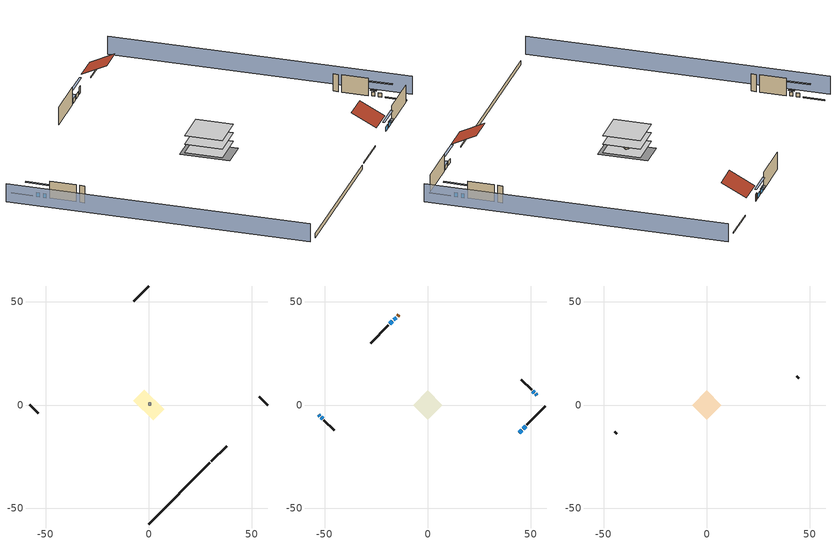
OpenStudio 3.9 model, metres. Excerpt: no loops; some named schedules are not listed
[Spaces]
crawlspace - vented 1
 floor foundation (Slab1 construction): -7.42,2.12 -2.12,7.42 7.42,-2.12 2.12,-7.42 z-0.91
 wall outside (RimJoist1 construction): 30.35,-27.34 37.7,-19.99 z0.3:0.61
 wall outside (RimJoist2 construction): -57.68,0 -53.59,-4.09 z0.3:0.61
 wall outside (RimJoist3 construction): 0,57.68 -7.35,50.34 z0.3:0.61
 wall outside (RimJoist4 construction): 57.68,0 53.59,4.09 z0.3:0.61
 wall foundation (FoundationWall1 construction): 0,-57.68 29.69,-28 z-0.91:0.3
central ac and furnace airloop ret air space
 floor adiabatic (AdiabaticConst): 0,0 0,1 1,1 1,0 z0
 wall adiabatic (AdiabaticConst): 0,1 0,0 1,0 1,1 0,1 z0:1
 ceiling adiabatic (AdiabaticConst): 1,0 1,1 0,1 0,0 z1
conditioned space 1
 floor to crawlspace - vented 1 (Floor1 construction): -7.11,0 0,7.11 7.11,0 0,-7.11 z0.3
 floor adiabatic (AdiabaticFloorConstruction): -7.11,0 0,7.11 7.11,0 0,-7.11 z2.74
 wall outside (Wall1 construction): 48.06,-9.63 57.03,-0.66 z0.3:5.18
 wall outside (Wall2 construction): -50.35,-7.34 -45.36,-12.32 z0.3:5.18
 wall outside (Wall3 construction): -19.04,38.64 -27.74,29.94 z0.3:5.18
 wall outside (Wall4 construction): 50.35,7.34 45.36,12.32 z0.3:5.18
 wall outside (AdiabaticWallConstruction): 44.33,-13.36 45.54,-12.15 / 46.19,-11.49 47.4,-10.28 / -17.13,40.55 -18.38,39.3 z0.3:1.46; -52.93,-4.75 -52.3,-5.39 / -51.64,-6.04 -51,-6.68 / 52.93,4.75 52.3,5.39 / 51.64,6.04 51,6.68 z0.3:1.53; -15.28,42.4 -16.47,41.21 z0.3:1.43
 wall outside (AdiabaticWallConstruction 1): -13.98,43.7 -14.63,43.06 z0.3:2.34
 window (WindowConstruction): 44.33,-13.36 45.54,-12.15 z0.3:1.46
 window (WindowConstruction 1): 46.19,-11.49 47.4,-10.28 z0.3:1.46
 window (WindowConstruction 2): -52.93,-4.75 -52.3,-5.39 z0.3:1.52
 window (WindowConstruction 3): -51.64,-6.04 -51,-6.68 z0.3:1.52
 window (WindowConstruction 4): -15.29,42.4 -16.47,41.21 z0.3:1.43
 window (WindowConstruction 5): -17.13,40.55 -18.38,39.3 z0.3:1.46
 window (WindowConstruction 6): 52.93,4.75 52.3,5.39 z0.3:1.52
 window (WindowConstruction 7): 51.64,6.04 51,6.68 z0.3:1.52
 door (Door): -13.98,43.7 -14.63,43.06 z0.3:2.34
 ceiling adiabatic (AdiabaticFloorConstruction): 0,-7.11 7.11,0 0,7.11 -7.11,0 z2.74
attic - vented 1
 floor to conditioned space 1 (Floor2 construction Reversed): -7.11,0 0,7.11 7.11,0 0,-7.11 z5.18
 wall outside (Wall5 construction): -44.71,-12.98 -43.69,-14 z0.3:5.18
 wall outside (Wall6 construction): 44.71,12.98 43.69,14 z0.3:5.18
 roof outside (Roof1 construction): 43.67,-14.01,5.18 38.91,-9.26,8.55 33.59,-14.58,8.55 38.35,-19.33,5.18
 roof outside (Roof2 construction): -13.33,44.36,5.18 -8.57,39.6,8.55 -3.25,44.92,8.55 -8.01,49.68,5.18
shading: 60.92,3.23 3.23,60.92 / -60.92,-3.23 -3.23,-60.92 z0:5.18; 47.48,-10.21 42.39,-15.3 42.82,-15.73 47.91,-10.64 z4.21; 47.62,-10.07 45.98,-11.71 46.41,-12.14 48.05,-10.5 z1.77; -50.36,-7.33 -54.87,-2.81 -55.3,-3.24 -50.79,-7.76 z4.27; -50.79,-6.9 -51.86,-5.83 -52.29,-6.26 -51.22,-7.33 z1.83; -18.41,39.27 -13.35,44.34 -13.78,44.77 -18.84,39.7 z4.18; -18.6,39.09 -16.91,40.77 -17.35,41.2 -19.03,39.52 z1.77; 50.36,7.33 54.87,2.81 55.3,3.24 50.79,7.76 z4.27; 50.79,6.9 51.86,5.83 52.29,6.26 51.22,7.33 z1.83
[Site]
Portland Intl Arpt_OR: Latitude {deg}=45.59; Longitude {deg}=-122.6; Time Zone {hr}=-8; Elevation {m}=33; Terrain=Suburbs; Keep Site Location Information=Yes
[Site:GroundTemperature:Shallow]
10.2558, 8.96328, 8.85977, 9.47314, 11.9355, 14.3863, 16.5111, 17.8571, 17.9714, 16.8767, 14.8061, 12.4304
[Site:WaterMainsTemperature]
Calculation Method=Schedule; Temperature Schedule=mains temperature schedule
[Building]
Building 1
[Material] Roughness=Rough
Name | Thickness {m} | Conductivity {W/m-K} | Density {kg/m3} | Specific Heat {J/kg-K} | Thermal Absorptance | Solar Absorptance | Visible Absorptance
asphalt or fiberglass shingles | 0.00635 | 0.162714 | 1121.4 | 1465.45 | 0.9 | 0.85 | 0.85
roof rigid ins | 0.00281632 | 0.029427 | 32.04 | 1214.23 | 0.9 | 0.7 | 0.7
osb sheathing 0.5 in. | 0.0127 | 0.115458 | 512.64 | 1214.23 | 0.9 | 0.6 | 0.6
wood siding | 0.0254 | 0.102417 | 544.68 | 1172.36 | 0.9 | 0.85 | 0.85
osb sheathing 0.5 in. 1 | 0.0127 | 0.115458 | 512.64 | 1214.23 | 0.9 | 0.7 | 0.7
wall stud and cavity | 0.1397 | 0.550994 | 139.0536 | 1170.24 | 0.9 | 0.7 | 0.7
gypsum board | 0.0127 | 0.160291 | 801 | 837.4 | 0.9 | 0.6 | 0.6
wall stud and cavity 1 | 0.1397 | 0.727959 | 139.0536 | 1170.24 | 0.9 | 0.6 | 0.6
rim joist stud and cavity | 0.0508 | 0.178688 | 50.32683 | 1063.81 | 0.9 | 0.6 | 0.6
floor stud and cavity | 0.1397 | 0.923637 | 92.3553 | 1139.71 | 0.9 | 0.7 | 0.7
osb sheathing 0.75 in. | 0.01905 | 0.115458 | 512.64 | 1214.23 | 0.9 | 0.7 | 0.7
floor covering | 0.0127 | 0.0433444 | 54.468 | 1339.84 | 0.9 | 0.6 | 0.6
ceiling stud and cavity | 0.0889 | 1.05181 | 20.9862 | 1087.66 | 0.9 | 0.7 | 0.7
gypsum board 1 | 0.00254 | 0.160291 | 801 | 837.4 | 0.9 | 0.6 | 0.6
concrete 8.0 in. | 0.2032 | 1.803125 | 2242.8 | 837.4 | 0.9 | 0.7 | 0.7
soil 0.5 in. | 0.0127 | 1.3848 | 1842.3 | 418.7 | 0.9 | 0.7 | 0.7
wood siding 1; wood siding 2 | 0.0254 | 0.102417 | 544.68 | 1172.36
wall rigid ins; floor rigid ins | 0.512978 | 0.029427 | 32.04 | 1214.23 | 0.9 | 0.7 | 0.7
wall stud and cavity 2 | 0.0889 | 0.380278 | 52.3479 | 1209.89 | 0.9 | 0.7 | 0.7
door material | 0.04445 | 0.0612267 | 512.64 | 1214.23 | 0.9 | 0.7 | 0.7
floor stud and cavity 1 | 0.1397 | 1.75129 | 37.0049 | 1207.88 | 0.9 | 0.7 | 0.7
wall stud and cavity 3 | 0.0889 | 0.391764 | 83.0341 | 1211.67 | 0.9 | 0.7 | 0.7
furniture material conditioned space 1 | 0.1524 | 0.115458 | 640.8 | 1214.23 | 0.9 | 0.6 | 0.6
[Construction]
Roof1 construction; Roof2 construction: asphalt or fiberglass shingles, roof rigid ins, osb sheathing 0.5 in.
Wall1 construction; Wall2 construction; Wall3 construction; Wall4 construction: wood siding, osb sheathing 0.5 in. 1, wall stud and cavity, gypsum board
Wall5 construction; Wall6 construction: wood siding, osb sheathing 0.5 in. 1, wall stud and cavity 1
RimJoist1 construction; RimJoist2 construction; RimJoist3 construction; RimJoist4 construction: wood siding, rim joist stud and cavity
Floor1 construction: floor stud and cavity, osb sheathing 0.75 in., floor covering
Floor2 construction Reversed: gypsum board 1, ceiling stud and cavity
FoundationWall1 construction: concrete 8.0 in.
Slab1 construction: soil 0.5 in.
WindowConstruction; WindowConstruction 1; WindowConstruction 2; WindowConstruction 3; WindowConstruction 4; WindowConstruction 5; WindowConstruction 6; WindowConstruction 7: WindowMaterial
AdiabaticWallConstruction: wood siding 1, wall rigid ins, wall stud and cavity 2, gypsum board
Door: door material
AdiabaticWallConstruction 1: wood siding 2, wall rigid ins, wall stud and cavity 2, gypsum board
AdiabaticFloorConstruction: floor stud and cavity 1, floor rigid ins, osb sheathing 0.75 in., floor covering
PartitionWallConstruction: gypsum board, wall stud and cavity 3, gypsum board
furniture construction conditioned space 1: furniture material conditioned space 1
AdiabaticConst: Adiabatic
[WindowMaterial:SimpleGlazingSystem]
WindowMaterial: U-Factor {W/m2-K}=4.76952; Solar Heat Gain Coefficient=0.63
[Material:NoMass]
Adiabatic: Roughness=Rough; Thermal Resistance {m2-K/W}=176.1
[ThermalZone] Multiplier=1; Use Ideal Air Loads=No
Name | Volume {m3} | Thermostat
conditioned space | 493.619 | conditioned space temperature setpoint
attic - vented | 75.9013
crawlspace - vented | 123.405
central ac and furnace airloop ret air zone | 1
[Sizing:Zone] Zone Cooling Design Supply Air Temperature Input Method=SupplyAirTemperature; Zone Cooling Design Supply Air Temperature {C}=14; Zone Cooling Design Supply Air Temperature Difference {deltaC}=11.11; Zone Heating Design Supply Air Temperature Input Method=SupplyAirTemperature; Zone Heating Design Supply Air Temperature {C}=40; Zone Heating Design Supply Air Temperature Difference {deltaC}=11.11; Zone Cooling Design Supply Air Humidity Ratio {kg-H2O/kg-air}=0.0085; Zone Heating Design Supply Air Humidity Ratio {kg-H2O/kg-air}=0.008; Cooling Design Air Flow Method=DesignDay; Heating Design Air Flow Method=DesignDay; Account for Dedicated Outdoor Air System=No; Dedicated Outdoor Air System Control Strategy=NeutralSupplyAir; Dedicated Outdoor Air Low Setpoint Temperature for Design {C}=autosize; Dedicated Outdoor Air High Setpoint Temperature for Design {C}=autosize; Zone Load Sizing Method=Sensible Load Only No Latent Load; Zone Latent Cooling Design Supply Air Humidity Ratio Input Method=HumidityRatioDifference; Zone Cooling Design Supply Air Humidity Ratio Difference {kgWater/kgDryAir}=0.005; Zone Latent Heating Design Supply Air Humidity Ratio Input Method=HumidityRatioDifference; Zone Humidification Design Supply Air Humidity Ratio Difference {kgWater/kgDryAir}=0.005; Sizing Option=Coincident
attic - vented; crawlspace - vented; central ac and furnace airloop ret air zone
[Space]
Name | Thermal Zone | Volume {m3}
conditioned space 1 | conditioned space | 493.619
attic - vented 1 | attic - vented | 75.9013
crawlspace - vented 1 | crawlspace - vented | 123.405
central ac and furnace airloop ret air space | central ac and furnace airloop ret air zone
[ThermostatSetpoint:DualSetpoint]
conditioned space temperature setpoint: Heating Setpoint Temperature Schedule=heating setpoint; Cooling Setpoint Temperature Schedule=cooling setpoint; Temperature Difference Between Cutout And Setpoint {deltaC}=0
[Foundation:Kiva]
Foundation Kiva 1: Initial Indoor Air Temperature {C}=8.58325; Wall Height Above Grade {m}=0.3048; Wall Depth Below Slab {m}=0.2032
[Foundation:Kiva:Settings]
Soil Conductivity {W/m-K}=1.3848; Soil Density {kg/m3}=1842.3; Soil Specific Heat {J/kg-K}=418.7; Ground Solar Absorptivity=0.9; Ground Thermal Absorptivity=0.9; Ground Surface Roughness {m}=0.03; Far-Field Width {m}=40; Deep-Ground Boundary Condition=ZeroFlux; Deep-Ground Depth {m}=40; Minimum Cell Dimension {m}=0.2; Maximum Cell Growth Coefficient=3; Simulation Timestep=Timestep
[SurfaceProperty:ExposedFoundationPerimeter]
Slab1: Exposed Perimeter Calculation Method=TotalExposedPerimeter; Total Exposed Perimeter {m}=41.9862
[SurfaceProperty:IncidentSolarMultiplier] Incident Solar Multiplier=1; Incident Solar Multiplier Schedule=trans schedule winter=0.85 summer=0.7
Window1; Window2; Window3; Window4; Window5; Window6; Window7; Window8
[InternalMass:Definition] Design Level Calculation Method=SurfaceArea
Name | Construction | Surface Area {m2}
partition wall mass | PartitionWallConstruction | 202.436
furniture mass conditioned space 1 | furniture construction conditioned space 1 | 80.97429
[InternalMass] Space or SpaceType=conditioned space 1; Multiplier=1
Name | Internal Mass Definition
partition wall mass | partition wall mass
furniture mass conditioned space 1 | furniture mass conditioned space 1
[Fan:SystemModel]
central ac and furnace supply fan: Availability Schedule=Always On Discrete; Design Maximum Air Flow Rate {m3/s}=1.42387; Speed Control Method=Discrete; Electric Power Minimum Flow Rate Fraction=0.2; Design Pressure Rise {Pa}=500; Motor Efficiency=1; Motor In Air Stream Fraction=1; Design Electric Power Consumption {W}=autosize; Design Power Sizing Method=PowerPerFlow; Electric Power Per Unit Flow Rate {W/(m3/s)}=1059.44; Electric Power Per Unit Flow Rate Per Unit Pressure {W-s/m3-Pa}=1.66667; Fan Total Efficiency=0.7; Motor Loss Radiative Fraction=0; Speed Flow Fraction 1=0.66324; Speed Electric Power Fraction 1=0.29175; Speed Flow Fraction 2=1; Speed Electric Power Fraction 2=1
[EnergyManagementSystem:Sensor]
Name | Output Variable or Output Meter Index Key | Output Variable or Output Meter
central_ac_and_furnace_supply_fan_s; central_ac_and_furnace_supply_fan_s_1 | central ac and furnace supply fan | Fan Electricity Energy
water_heater_T_set | water heater setpoint | Schedule Value
out_pb_s |  | Site Outdoor Air Barometric Pressure
out_wt_s |  | Site Outdoor Air Humidity Ratio
site_vw_s |  | Site Wind Speed
cool_season | cooling season schedule | Schedule Value
central_ac_and_furnace_airloop_Fan_RTF_s | central ac and furnace supply fan | Fan Runtime Fraction Speed 1
central_ac_and_furnace_airloop_Fan_RTF_s_1 | central ac and furnace supply fan | Fan Runtime Fraction Speed 2
central_ac_and_furnace_airloop_AH_MFR_s | Node 6 | System Node Mass Flow Rate
central_ac_and_furnace_airloop_AH_VFR_s | Node 6 | System Node Current Density Volume Flow Rate
central_ac_and_furnace_airloop_AH_Tout_s | Node 6 | System Node Temperature
central_ac_and_furnace_airloop_AH_Wout_s | Node 6 | System Node Humidity Ratio
central_ac_and_furnace_airloop_RA_T_s | Node 9 | System Node Temperature
central_ac_and_furnace_airloop_Ra_W_s | Node 9 | System Node Humidity Ratio
central_ac_and_furnace_airloop_0_DZ_T_s | crawlspace - vented | Zone Air Temperature
central_ac_and_furnace_airloop_0_DZ_W_s | crawlspace - vented | Zone Mean Air Humidity Ratio
natural_vent_s | natural vent schedule | Schedule Value
htg_sp_s | heating setpoint | Schedule Value
clg_sp_s | cooling setpoint | Schedule Value
mech_vent_range_fan_0_sch_s | mech vent range fan 0 schedule | Schedule Value
mech_vent_bath_fan_0_sch_s | mech vent bath fan 0 schedule | Schedule Value
clothes_dryer_exhaust_0_sch_s | clothes_dryer | Schedule Value
htg_load_cond |  | Heating:EnergyTransfer:Zone:CONDITIONED SPACE
clg_load_cond |  | Cooling:EnergyTransfer:Zone:CONDITIONED SPACE
htg_load_duct |  | Heating:EnergyTransfer:Zone:CENTRAL AC AND FURNACE AIRLOOP RET AIR ZONE
clg_load_duct |  | Cooling:EnergyTransfer:Zone:CENTRAL AC AND FURNACE AIRLOOP RET AIR ZONE
s_conv | Floor1 | Surface Inside Face Convection Heat Gain Energy
s_ig | Floor1 | Surface Inside Face Internal Gains Radiation Heat Gain Energy
s_sol | Floor1 | Surface Inside Face Solar Radiation Heat Gain Energy
s_lgt | Floor1 | Surface Inside Face Lights Radiation Heat Gain Energy
s_surf | Floor1 | Surface Inside Face Net Surface Thermal Radiation Heat Gain Energy
s_conv_1 | Floor2 | Surface Inside Face Convection Heat Gain Energy
s_ig_1 | Floor2 | Surface Inside Face Internal Gains Radiation Heat Gain Energy
s_sol_1 | Floor2 | Surface Inside Face Solar Radiation Heat Gain Energy
s_lgt_1 | Floor2 | Surface Inside Face Lights Radiation Heat Gain Energy
s_surf_1 | Floor2 | Surface Inside Face Net Surface Thermal Radiation Heat Gain Energy
s_conv_2 | inferred conditioned ceiling | Surface Inside Face Convection Heat Gain Energy
s_ig_2 | inferred conditioned ceiling | Surface Inside Face Internal Gains Radiation Heat Gain Energy
s_sol_2 | inferred conditioned ceiling | Surface Inside Face Solar Radiation Heat Gain Energy
s_lgt_2 | inferred conditioned ceiling | Surface Inside Face Lights Radiation Heat Gain Energy
s_surf_2 | inferred conditioned ceiling | Surface Inside Face Net Surface Thermal Radiation Heat Gain Energy
s_conv_3 | inferred conditioned floor | Surface Inside Face Convection Heat Gain Energy
s_ig_3 | inferred conditioned floor | Surface Inside Face Internal Gains Radiation Heat Gain Energy
s_sol_3 | inferred conditioned floor | Surface Inside Face Solar Radiation Heat Gain Energy
s_lgt_3 | inferred conditioned floor | Surface Inside Face Lights Radiation Heat Gain Energy
s_surf_3 | inferred conditioned floor | Surface Inside Face Net Surface Thermal Radiation Heat Gain Energy
ss_sol | Door1 | Surface Inside Face Solar Radiation Heat Gain Energy
ss_lgt | Door1 | Surface Inside Face Lights Radiation Heat Gain Energy
ss_conv | Door1 | Surface Inside Face Convection Heat Gain Energy
ss_ig | Door1 | Surface Inside Face Internal Gains Radiation Heat Gain Energy
ss_surf | Door1 | Surface Inside Face Net Surface Thermal Radiation Heat Gain Energy
ss_conv_1 | Window1 | Surface Inside Face Convection Heat Gain Energy
ss_ig_1 | Window1 | Surface Inside Face Internal Gains Radiation Heat Gain Energy
ss_surf_1 | Window1 | Surface Inside Face Net Surface Thermal Radiation Heat Gain Energy
ss_trans_in | Window1 | Surface Window Transmitted Solar Radiation Rate
ss_back_out | Window1 | Surface Window Shortwave from Zone Back Out Window Heat Transfer Rate
ss_trans_out | Window1 | Surface Inside Face Initial Transmitted Diffuse Transmitted Out Window Solar Radiation Rate
ss_conv_2 | Window2 | Surface Inside Face Convection Heat Gain Energy
ss_ig_2 | Window2 | Surface Inside Face Internal Gains Radiation Heat Gain Energy
ss_surf_2 | Window2 | Surface Inside Face Net Surface Thermal Radiation Heat Gain Energy
ss_trans_in_1 | Window2 | Surface Window Transmitted Solar Radiation Rate
ss_back_out_1 | Window2 | Surface Window Shortwave from Zone Back Out Window Heat Transfer Rate
ss_trans_out_1 | Window2 | Surface Inside Face Initial Transmitted Diffuse Transmitted Out Window Solar Radiation Rate
ss_conv_3 | Window3 | Surface Inside Face Convection Heat Gain Energy
ss_ig_3 | Window3 | Surface Inside Face Internal Gains Radiation Heat Gain Energy
ss_surf_3 | Window3 | Surface Inside Face Net Surface Thermal Radiation Heat Gain Energy
ss_trans_in_2 | Window3 | Surface Window Transmitted Solar Radiation Rate
ss_back_out_2 | Window3 | Surface Window Shortwave from Zone Back Out Window Heat Transfer Rate
ss_trans_out_2 | Window3 | Surface Inside Face Initial Transmitted Diffuse Transmitted Out Window Solar Radiation Rate
ss_conv_4 | Window4 | Surface Inside Face Convection Heat Gain Energy
ss_ig_4 | Window4 | Surface Inside Face Internal Gains Radiation Heat Gain Energy
ss_surf_4 | Window4 | Surface Inside Face Net Surface Thermal Radiation Heat Gain Energy
ss_trans_in_3 | Window4 | Surface Window Transmitted Solar Radiation Rate
ss_back_out_3 | Window4 | Surface Window Shortwave from Zone Back Out Window Heat Transfer Rate
ss_trans_out_3 | Window4 | Surface Inside Face Initial Transmitted Diffuse Transmitted Out Window Solar Radiation Rate
ss_conv_5 | Window5 | Surface Inside Face Convection Heat Gain Energy
ss_ig_5 | Window5 | Surface Inside Face Internal Gains Radiation Heat Gain Energy
ss_surf_5 | Window5 | Surface Inside Face Net Surface Thermal Radiation Heat Gain Energy
ss_trans_in_4 | Window5 | Surface Window Transmitted Solar Radiation Rate
[OtherEquipment:Definition] Design Level Calculation Method=EquipmentLevel
Name | Design Level {W} | Fraction Latent | Fraction Radiant | Fraction Lost
water heater sens; central ac and furnace airloop_0 SupSensLkToCond; central ac and furnace airloop_0 SupCondToLv; central ac and furnace airloop_0 RetCondToRP; central ac and furnace airloop_0 RetSensLkToRP; central ac and furnace airloop_0 SupCondToDZ; central ac and furnace airloop_0 RetCondToDZ; central ac and furnace airloop_0 SupSensLkToDZ; mech vent house fan sensible load | 0 | 0 | 0 | 0
water heater lat; central ac and furnace airloop_0 SupLatLkToCond; central ac and furnace airloop_0 RetLatLkToRP; central ac and furnace airloop_0 SupLatLkToDZ; mech vent house fan latent load | 0 | 1 | 0 | 0
water heater energy adjustment1 | 0.01 | 0 | 0 | 1
clothes dryer 2 | 0 | 0.015 | 0.081 | 0.85
cooking range 2 | 2826.02 | 0.16 | 0.384 | 0.2
general water use sensible | -43.4886 | 0 | 0.6 | 0
general water use latent | 44.1266 | 1 | 0 | 0
[OtherEquipment]
Name | Other Equipment Definition | Space or SpaceType | Schedule | Fuel Type
water heater sens | water heater sens | conditioned space 1 | Always On Discrete
water heater lat | water heater lat | conditioned space 1 | Always On Discrete
water heater energy adjustment1 | water heater energy adjustment1 | conditioned space 1 | Always On Discrete | Electricity
clothes dryer 1 | clothes dryer 2 | conditioned space 1 | clothes_dryer | Electricity
cooking range 1 | cooking range 2 | conditioned space 1 | cooking_range | NaturalGas
general water use sensible | general water use sensible | conditioned space 1 | general water use schedule
general water use latent | general water use latent | conditioned space 1 | general water use schedule
central ac and furnace airloop_0 SupSensLkToCond | central ac and furnace airloop_0 SupSensLkToCond | conditioned space 1 | Always On Discrete
central ac and furnace airloop_0 SupLatLkToCond | central ac and furnace airloop_0 SupLatLkToCond | conditioned space 1 | Always On Discrete
central ac and furnace airloop_0 SupCondToLv | central ac and furnace airloop_0 SupCondToLv | conditioned space 1 | Always On Discrete
central ac and furnace airloop_0 RetCondToRP | central ac and furnace airloop_0 RetCondToRP | central ac and furnace airloop ret air space | Always On Discrete
central ac and furnace airloop_0 RetSensLkToRP | central ac and furnace airloop_0 RetSensLkToRP | central ac and furnace airloop ret air space | Always On Discrete
central ac and furnace airloop_0 RetLatLkToRP | central ac and furnace airloop_0 RetLatLkToRP | central ac and furnace airloop ret air space | Always On Discrete
central ac and furnace airloop_0 SupCondToDZ | central ac and furnace airloop_0 SupCondToDZ | crawlspace - vented 1 | Always On Discrete
central ac and furnace airloop_0 RetCondToDZ | central ac and furnace airloop_0 RetCondToDZ | crawlspace - vented 1 | Always On Discrete
central ac and furnace airloop_0 SupSensLkToDZ | central ac and furnace airloop_0 SupSensLkToDZ | crawlspace - vented 1 | Always On Discrete
central ac and furnace airloop_0 SupLatLkToDZ | central ac and furnace airloop_0 SupLatLkToDZ | crawlspace - vented 1 | Always On Discrete
mech vent house fan sensible load | mech vent house fan sensible load | conditioned space 1 | Always On Discrete
mech vent house fan latent load | mech vent house fan latent load | conditioned space 1 | Always On Discrete
[ElectricEquipment:Definition] Design Level Calculation Method=EquipmentLevel
Name | Design Level {W} | Fraction Latent | Fraction Radiant | Fraction Lost
clothes washer | 264.533 | 0.03 | 0.162 | 0.7
clothes dryer | 2623.91 | 0.015 | 0.081 | 0.85
dishwasher | 572.534 | 0.3 | 0.18 | 0.4
fridge | 49.4292 | 0 | 0.6 | 0
fridge 2 | 239.242 | 0 | 0.6 | 0
freezer | 194.914 | 0 | 0.6 | 0
cooking range | 96.4278 | 0.16 | 0.384 | 0.2
misc tv | 405.458 | 0 | 0.6 | 0
misc plug loads | 347.255 | 0.021 | 0.558 | 0.049
whole house fan; mech vent house fan | 0 | 0 | 0 | 1
mech vent house fan cfis | 0 | 0 | 0 | 0
mech vent range fan 0; mech vent bath fan 0 | 30 | 0 | 0 | 1
[ElectricEquipment] Space or SpaceType=conditioned space 1
Name | Electric Equipment Definition | Schedule
clothes washer | clothes washer | clothes_washer
clothes dryer | clothes dryer | clothes_dryer
dishwasher | dishwasher | dishwasher
fridge | fridge | fridge schedule
fridge 1 | fridge 2 | fridge schedule 1
freezer | freezer | freezer schedule
cooking range | cooking range | cooking_range
misc tv | misc tv | plug_loads_tv
misc plug loads | misc plug loads | plug_loads_other
whole house fan | whole house fan | Always On Discrete
mech vent house fan | mech vent house fan | mech vent house fan schedule
mech vent house fan cfis | mech vent house fan cfis | mech vent house fan cfis schedule
mech vent range fan 0 | mech vent range fan 0 | mech vent range fan 0 schedule
mech vent bath fan 0 | mech vent bath fan 0 | mech vent bath fan 0 schedule
[WaterUse:Equipment:Definition]
Name | Peak Flow Rate {m3/s}
clothes washer | 2.20249e-06
dishwasher | 5.81295e-06
[Lights:Definition]
interior lighting: Design Level Calculation Method=LightingLevel; Lighting Level {W}=276.568; Fraction Radiant=0.6; Fraction Visible=0.2; Return Air Fraction=0
[Lights]
interior lighting: Lights Definition=interior lighting; Space or SpaceType=conditioned space 1; Schedule=lighting_interior; Fraction Replaceable=1
[Exterior:Lights:Definition]
exterior lighting: Design Level {W}=8.01452
[Exterior:Lights]
exterior lighting: Exterior Lights Definition=exterior lighting; Schedule=exterior lighting schedule
[People:Definition]
occupants: Number of People Calculation Method=People; Number of People {people}=2; Fraction Radiant=0.314171; Sensible Heat Fraction=0.56303; Carbon Dioxide Generation Rate {m3/s-W}=0; Enable ASHRAE 55 Comfort Warnings=No; Mean Radiant Temperature Calculation Type=EnclosureAveraged
[People]
occupants: People Definition=occupants; Space or SpaceType=conditioned space 1; Number of People Schedule=occupants; Activity Level Schedule=occupants activity schedule; Multiplier=1
[ZoneMixing] Schedule=Always On Continuous; Design Flow Rate Calculation Method=Flow/Zone; Design Flow Rate {m3/s}=0
Name | Zone or Space | Source Zone or Space
central ac and furnace airloop_0 ZoneMixDZToCond mix | conditioned space | crawlspace - vented
central ac and furnace airloop_0 ZoneMixCondToDZ mix | crawlspace - vented | conditioned space
whole house fan mix | attic - vented | conditioned space
[SpaceInfiltration:DesignFlowRate] Schedule=Always On Discrete
Name | Space or SpaceType | Design Flow Rate Calculation Method | Design Flow Rate {m3/s} | Air Changes per Hour {1/hr} | Constant Term Coefficient | Temperature Term Coefficient | Velocity Term Coefficient | Velocity Squared Term Coefficient
natural vent flow; whole house fan flow; infil flow | conditioned space 1 | Flow/Space | 0
infil crawlspace - vented 1 | crawlspace - vented 1 | AirChanges/Hour |  | 2.6013 | 1 | 0 | 0 | 0
crawlspace_vented 1 duct leakage imbalance infil flow | crawlspace - vented 1 | Flow/Space | 0
[SpaceInfiltration:EffectiveLeakageArea]
infil attic - vented 1: Space or SpaceType=attic - vented 1; Schedule=Always On Discrete; Effective Air Leakage Area {cm2}=3373.59; Stack Coefficient=0.000156436; Wind Coefficient=4.26639e-05
